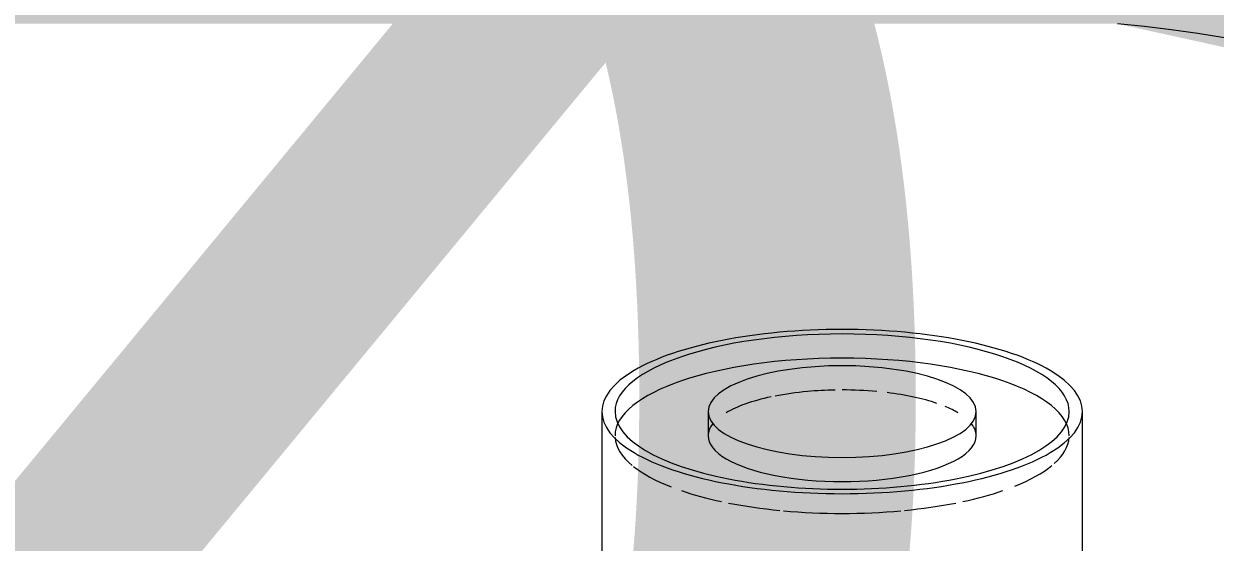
# Model space of a CAD drawing. Header units: metres. Extents: x 147 to 427, y -16 to 162.
# Drawn here: x 164.8988 to 164.9682, y 80.6455 to 80.6757 of the extents above; entities that cross this region are included whole.
import ezdxf

# ---------------------------------------------------------------- set-up
doc = ezdxf.new("R2010")
doc.units = ezdxf.units.M
doc.layers.add('1053_ARQ_BASE_MATADOURO_dwg', color=7, linetype='Continuous', lineweight=5, true_color=0x767676)
for name, color, linetype, lineweight in [('A-EQUIPAMENTOS', 7, 'Continuous', 5), ('P-PIPE-IDEN', 7, 'Continuous', 5), ('P-SANR-FIXT', 7, 'Continuous', 5)]:
    doc.layers.add(name, color=color, linetype=linetype, lineweight=lineweight)
doc.styles.add('Arial_25', font='arial.ttf', dxfattribs={"height": 0.125})

# ---------------------------------------------------------------- blocks, each defined once
blk = doc.blocks.new('UT_Ducha higiênica - UT_Ducha higiênica-3627536-BANHEIROS E VESTIÁRIO')
at = {"layer": 'P-SANR-FIXT', "color": 9, "true_color": 0xc0c0c0}
for p, q in [((0.066, 0.057389), (0.066, 0.033061)), ((0.072187, 0.057389), (0.072187, 0.055979)), ((0.087813, 0.055979), (0.087813, 0.057389)), ((0.094, 0.033061), (0.094, 0.057389))]:
    blk.add_line(p, q, dxfattribs=at)
for centre, major_axis, start_param, end_param in [((0.08, 0.057389), (-0.014, 0), 4.712389, 7.853982), ((0.08, 0.057389), (-0.013235, 0), 3.141593, 6.283185), ((0.08, 0.057389), (-0.014, 0), 1.570796, 4.712389), ((0.08, 0.055979), (-0.013235, 0), 3.141593, 6.283185), ((0.08, 0.057389), (-0.007813, 0), 3.141593, 6.283185), ((0.08, 0.057389), (-0.013235, 0), 0, 3.141593), ((0.08, 0.057389), (0.007813, 0), 3.141593, 6.283185), ((0.08, 0.055979), (-0.007813, 0), 6.021386, 6.283185), ((0.08, 0.055979), (0.007813, 0), 0, 0.261799), ((0.08, 0.055979), (-0.007813, 0), 0, 3.141593)]:
    blk.add_ellipse(centre, major_axis=major_axis, ratio=0.34202, start_param=start_param, end_param=end_param, dxfattribs=at)
at = {"layer": 'P-SANR-FIXT', "color": 254, "true_color": 0xd3d3d3}
for major_axis, start_param, end_param in [((0.007813, 0), 1.832596, 2.094395), ((0.007813, 0), 1.62301, 1.832596), ((-0.007813, 0), 4.45059, 4.712389), ((0.007813, 0), 0.785398, 1.229265), ((0.007813, 0), 2.129043, 2.617994), ((0.007813, 0), 0.523599, 0.696181), ((0.013235, 0), 3.163738, 3.533995), ((0.013235, 0), 5.915921, 6.26104), ((0.013235, 0), 3.54772, 3.859652), ((0.013235, 0), 5.57632, 5.890783), ((0.013235, 0), 3.926991, 4.152253), ((0.013235, 0), 5.272525, 5.497787), ((0.013235, 0), 4.18879, 4.434349), ((0.013235, 0), 4.45059, 4.974188), ((0.013235, 0), 4.990429, 5.235988)]:
    blk.add_ellipse((0.08, 0.055979), major_axis=major_axis, ratio=0.34202, start_param=start_param, end_param=end_param, dxfattribs=at)
blk = doc.blocks.new('1053_ARQ_BASE_MATADOURO_dwg_A$C51235BF3-4039635-BANHEIROS E VESTIÁRIO')
at = {"layer": 'A-EQUIPAMENTOS', "true_color": 0xe2e2e2}
blk.add_hatch(color=254, dxfattribs=at).paths.add_polyline_path([(0.001627, 0.110332), (0.001627, 0.090332), (0.008411, 0.067111), (0.02015, 0.045959), (0.036267, 0.027919), (0.055966, 0.013878), (0.078277, 0.004528), (0.102102, 0.000332), (0.692762, 0.00068), (0.720369, 0.006227), (0.747361, 0.019151), (0.771267, 0.039576), (0.787924, 0.062534), (0.799009, 0.090332), (0.799009, 0.110332), (0.768111, 0.110332), (0.768111, 0.090332), (0.758878, 0.071996), (0.745843, 0.056136), (0.729643, 0.043526), (0.71107, 0.034783), (0.688799, 0.030332), (0.102102, 0.030332), (0.083003, 0.034527), (0.065515, 0.043276), (0.050707, 0.056046), (0.039355, 0.072391), (0.032525, 0.090332), (0.032525, 0.110332)])
at = {"layer": 'A-EQUIPAMENTOS', "color": 253, "true_color": 0xaaaaaa}
for centre, radius, start, end in [((0.108978, 0.109093), 0.108978, 189.91299, 266.38229), ((0.1094, 0.109136), 0.079142, 193.74529, 264.70882)]:
    blk.add_arc(centre, radius, start, end, dxfattribs=at)
blk = doc.blocks.new('1053_ARQ_BASE_MATADOURO_dwg_arq geral tgov-4039641-BANHEIROS E VESTIÁRIO')
at = {"rotation": 180}
blk.add_blockref('1053_ARQ_BASE_MATADOURO_dwg_A$C51235BF3-4039635-BANHEIROS E VESTIÁRIO', (25.145697, -2.480006), dxfattribs=at)
blk = doc.blocks.new('1053_ARQ_BASE_MATADOURO_dwg-3625622-BANHEIROS E VESTIÁRIO')
blk.add_blockref('1053_ARQ_BASE_MATADOURO_dwg_arq geral tgov-4039641-BANHEIROS E VESTIÁRIO', (130.209795, 83.186034))

msp = doc.modelspace()

# ---------------------------------------------------------------- block references
at = {"layer": '1053_ARQ_BASE_MATADOURO_dwg', "color": 253, "true_color": 0xaaaaaa}
msp.add_blockref('1053_ARQ_BASE_MATADOURO_dwg-3625622-BANHEIROS E VESTIÁRIO', (9.709116, 0), dxfattribs=at)
at = {"layer": 'P-SANR-FIXT', "color": 254, "true_color": 0xd3d3d3}
msp.add_blockref('UT_Ducha higiênica - UT_Ducha higiênica-3627536-BANHEIROS E VESTIÁRIO', (164.866464, 80.595696), dxfattribs=at)

# ---------------------------------------------------------------- texts
at = {"layer": 'P-PIPE-IDEN', "insert": (164.855952, 80.730748), "char_height": 0.125, "width": 0.36075937, "attachment_point": 1, "style": 'Arial_25'}
msp.add_mtext('ø25', dxfattribs=at)

doc.saveas('drawing.dxf')
